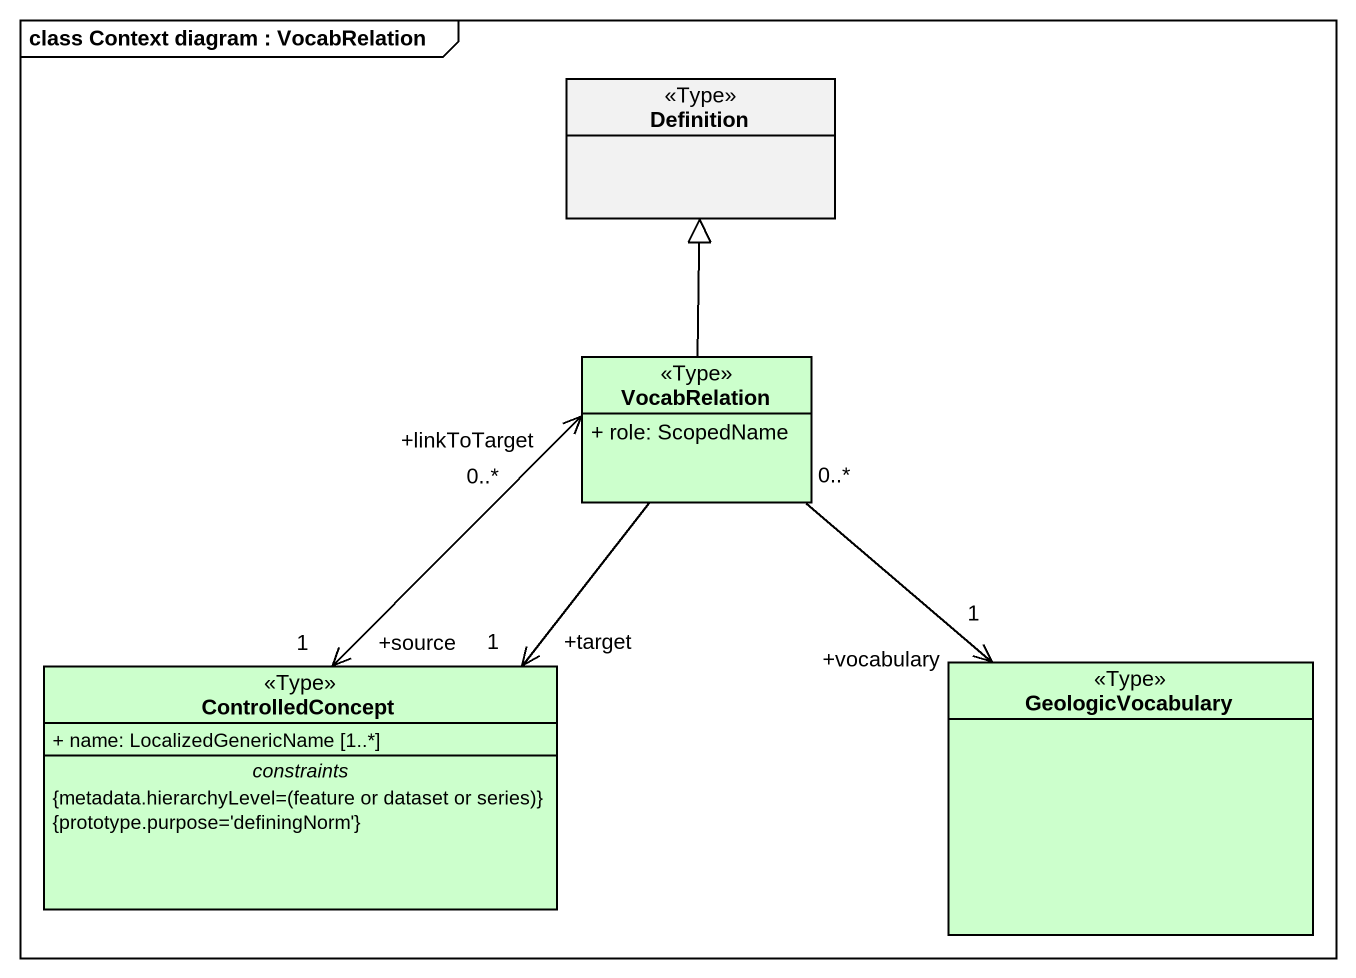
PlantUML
@startuml
mainframe class Context diagram : VocabRelation
hide circle
hide empty members
skinparam classAttributeIconSize 0
class Definition <<Type>>
class VocabRelation <<Type>> #CCFFCC {
  + role: ScopedName
}
class ControlledConcept <<Type>> #CCFFCC {
  + name: LocalizedGenericName [1..*]
  -- constraints --
  {field} {metadata.hierarchyLevel=(feature or dataset or series)}
  {prototype.purpose='definingNorm'}
}
class GeologicVocabulary <<Type>> #CCFFCC
VocabRelation -up-|> Definition
VocabRelation "+linkToTarget\n0..*" <--> "+source\n1" ControlledConcept
VocabRelation --> "+target\n1" ControlledConcept
VocabRelation "0..*" --> "+vocabulary\n1" GeologicVocabulary
@enduml
